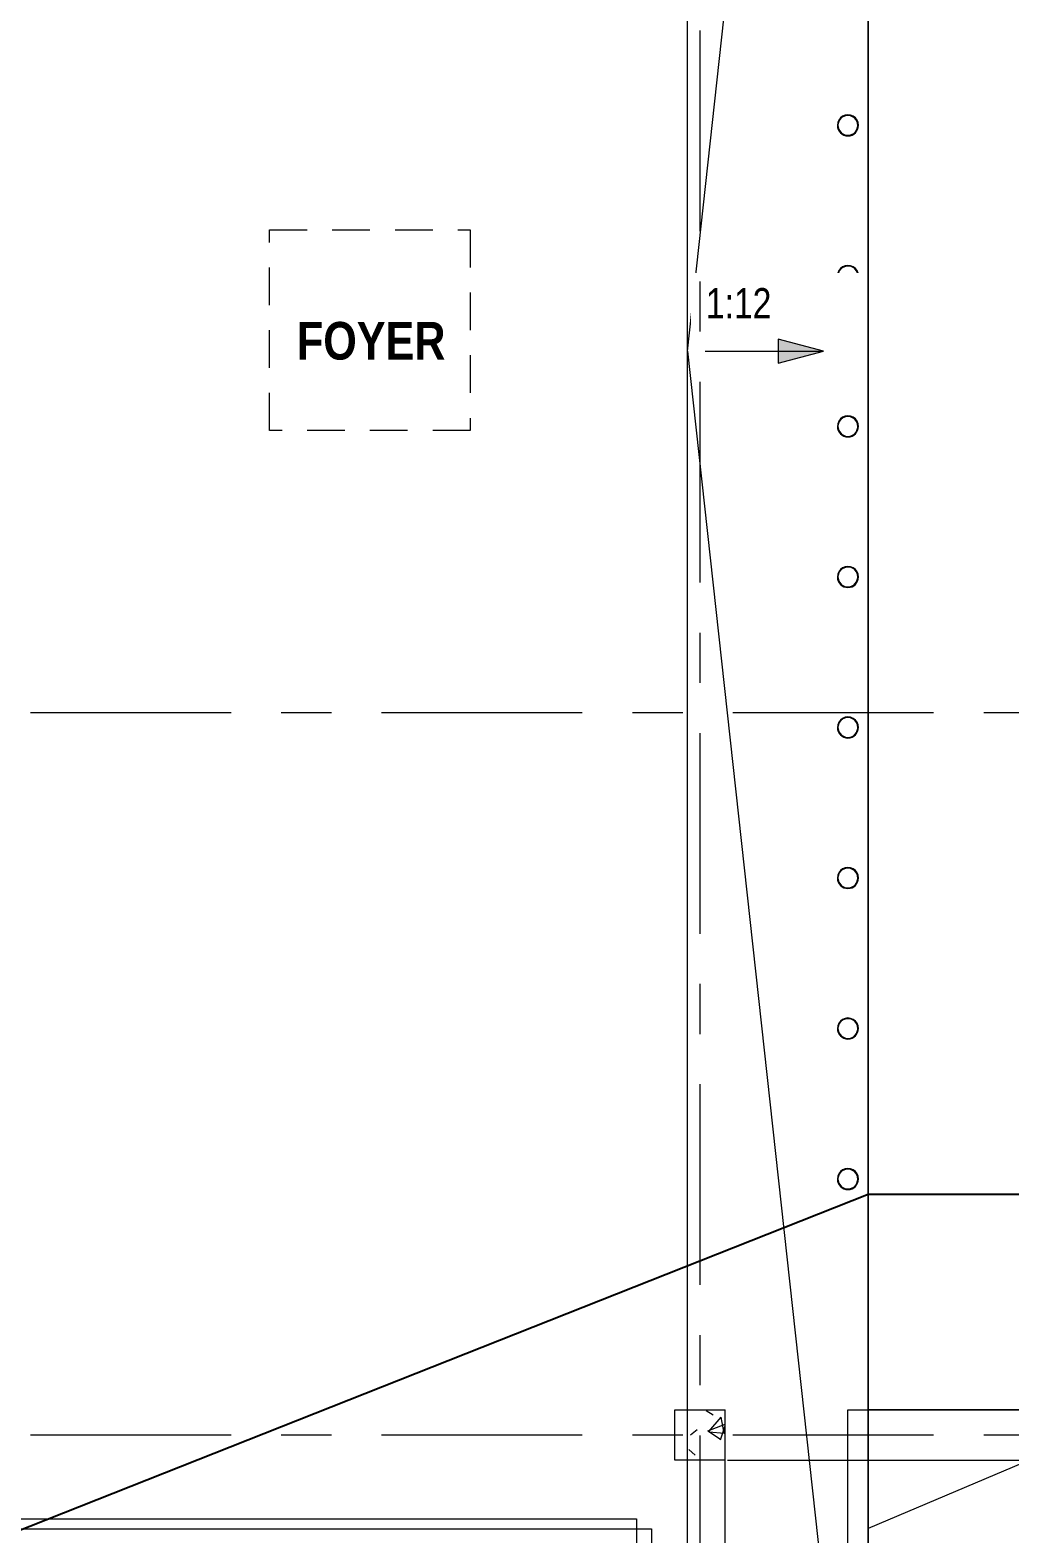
# Model space of a CAD drawing. Header units: millimetres. Extents: x 50620 to 404449, y -131543 to 97.
# Drawn here: x 363912 to 373676, y -79384 to -64398 of the extents above; entities that cross this region are included whole.
import ezdxf

# ---------------------------------------------------------------- set-up
doc = ezdxf.new("R2010")
doc.units = ezdxf.units.MM
for name, pattern in [('DASHED', [0.75, 0.5, -0.25]), ('IDA - Center 1', [1250, 375, -250, 375, -250]), ('IDA - Grid Line', [3500, 2000, -500, 500, -500]), ('IDA - Hidden 065', [537.5, 375, -162.5])]:
    doc.linetypes.add(name, pattern=pattern)
for name, color, linetype, lineweight in [('1599_DB_A_BLK2_HQ_R21-2ND STOREY 20230517--$0$S-_COLN----_E', 8, 'Continuous', 9), ('A-_ANOT----_D', 8, 'Continuous', 9), ('A-_DETA----_E-1', 8, 'Continuous', 9), ('A-_DETA----_E-2', 8, 'IDA - Hidden 065', 9), ('A-_FLOR----_E', 8, 'Continuous', 9), ('A-_ROOMNAME_A', 8, 'Continuous', 9), ('A-_WALL----_E', 8, 'Continuous', 9), ('C-_SITE----_E', 8, 'Continuous', 9), ('M-_ARCHI', 8, 'Continuous', 5), ('M-ACMV_REF-P', 134, '500-1-RP', 9), ('M_ACMV_ANNOTATION', 7, 'Continuous', 20), ('Retaining Walls', 8, 'Continuous', 5), ('S-_COLN----_E-1', 8, 'Continuous', 5), ('S-_COLN----_E-2', 8, 'Continuous', 5)]:
    doc.layers.add(name, color=color, linetype=linetype, lineweight=lineweight)
doc.layers.add('S-_ANOTGRID_E-1', color=9, linetype='IDA - Grid Line', lineweight=5, true_color=0x808080)
doc.styles.add('Arial Narrow_B_2', font='ARIALNB.TTF', dxfattribs={"height": 500})
doc.styles.add('Arial_2', font='arial.ttf', dxfattribs={"width": 0.8, "height": 75})
doc.styles.get("Standard").update_dxf_attribs({"font": 'arial.ttf'})
doc.linetypes.add('500-1-RP', pattern='A,0.75,-0.5,0.75,-0.5,0.75,-0.5,0.75,-1.7,["RP",Standard,S=1,R=0,X=-1,Y=-0.5],-1.7', length=7.9)
doc.dimstyles.get("Standard").update_dxf_attribs({"dimtxt": 200, "dimasz": 150, "dimexe": 0.18, "dimexo": 0.0625, "dimgap": 10, "dimtad": 1, "dimtih": 1, "dimtoh": 1, "dimdec": 0, "dimzin": 0, "dimdsep": 46, "dimtxsty": 'Standard', "dimcen": 0.09, "dimclrd": 256, "dimclre": 256, "dimclrt": 256, "dimadec": 0, "dimazin": 0, "dimtfac": 1, "dimtdec": 0, "dimtofl": 0, "dimtmove": 0, "dimatfit": 3, "dimfxl": 1, "dimtolj": 1, "dimtzin": 0, "dimarcsym": 1})

# ---------------------------------------------------------------- blocks, each defined once
blk = doc.blocks.new('IDA - Bollard - 100R-4040388-BLK2 2ND STOREY')
at = {"layer": 'C-_SITE----_E', "flags": 128}
for points in [[(95, -4), (86, 38), (60, 72), (21, 92), (-22, 94), (-62, 78), (-91, 46), (-104, 4), (-105, -4)], [(-105, -4), (-95, -46), (-69, -81), (-30, -101), (13, -103), (53, -86), (82, -54), (95, -13), (95, -4)]]:
    blk.add_lwpolyline(points, dxfattribs=at)
at = {"layer": 'C-_SITE----_E'}
for radius, start, end in [(105, 360, 180), (105, 360, 180), (105, 360, 180), (105, 360, 180), (105, 360, 180), (105, 360, 180), (100, 0, 180), (100, 360, 180), (100, 360, 180), (100, 360, 180), (100, 360, 180), (100, 360, 180), (100, 360, 180), (105, 180, 360), (105, 180, 360), (105, 180, 360), (105, 180, 360), (105, 180, 360), (105, 180, 360), (100, 180, 0), (100, 180, 360), (100, 180, 360), (100, 180, 360), (100, 180, 360), (100, 180, 360), (100, 180, 360)]:
    blk.add_arc((-5, -4), radius, start, end, dxfattribs=at)
blk = doc.blocks.new('ARCHI 2ND_2024 09 11')
at = {"layer": '1599_DB_A_BLK2_HQ_R21-2ND STOREY 20230517--$0$S-_COLN----_E', "lineweight": 5}
h = blk.add_hatch(dxfattribs=at)
h.set_pattern_fill('FP_1', color=8, style=0, pattern_type=2)
h.set_pattern_definition([(50, (-28420.7, -3975.3), (1821.84, -159.39), [190.5, -2095.5]), (355, (-28420.7, -3975.3), (-352.43, 1910.57), [152.4, -1676.4]), (100.451, (-28268.9, -3988.6), (1469.426, 1751.166), [161.9, -1780.9]), (46.184, (-28420.7, -3467.3), (2710.79, -420.43), [285.75, -3143.25]), (96.636, (-28194.8, -3502.4), (2374.03, 2474.28), [242.85, -2671.35]), (351.184, (-28420.7, -3467.3), (2374.05, 2474.25), [228.6, -2514.6]), (21, (-28166.7, -3594.3), (1516.143, -1022.65), [190.5, -2095.5]), (326, (-28166.7, -3594.3), (618.02, 1841.88), [152.4, -1676.4]), (71.451, (-28040.4, -3679.6), (2134.17, 819.21), [161.9, -1780.9]), (37.5, (-28420.7, -3975.34), (30.886, 845.55), [83.82, -1572.26, 83.82, -1617.98, -1682.75]), (37.5, (-28420.7, -3975.34), (30.886, 845.55), [-3357.88, 83.82, -1598.93]), (7.5, (-28420.7, -3975.3), (668.197, 1001.806), [83.82, -886.46, 83.82, -1534.16, -641.35]), (7.5, (-28420.7, -3975.3), (668.197, 1001.806), [-2588.26, 83.82, -557.53]), (327.5, (-28987.1, -3975.34), (1355.909, -57.29), [83.82, -551.18, 83.82, -1897.38, -2628.9]), (327.5, (-28987.1, -3975.34), (1355.909, -57.29), [-2616.2, 83.82, -2545.08]), (317.5, (-29241.1, -3975.3), (1481.293, 254.266), [83.82, -741.68, 83.82, -1231.9, -1866.9]), (317.5, (-29241.1, -3975.3), (1481.293, 254.266), [-2141.22, 83.82, -1783.08])])
h.paths.add_polyline_path([(-14650, -50650), (-14150, -50650), (-14150, -50150), (-14650, -50150)], flags=0)
at = {"layer": 'S-_COLN----_E-2', "lineweight": 5}
h = blk.add_hatch(dxfattribs=at)
h.set_pattern_fill('FP_40', color=256, style=0, pattern_type=2)
h.set_pattern_definition([(50, (102886.4, 38752.4), (1821.841, -159.39), [190.5, -2095.5]), (355, (102886.4, 38752.4), (-352.428, 1910.567), [152.4, -1676.4]), (100.451, (103038.2, 38739.1), (1469.426, 1751.166), [161.9, -1780.9]), (46.184, (102886.4, 39260.4), (2710.79, -420.428), [285.75, -3143.25]), (96.636, (103112.3, 39225.3), (2374.026, 2474.276), [242.85, -2671.35]), (351.184, (102886.4, 39260.4), (2374.05, 2474.25), [228.6, -2514.6]), (21, (103140.4, 39133.4), (1516.143, -1022.652), [190.5, -2095.5]), (326, (103140.4, 39133.4), (618.02, 1841.88), [152.4, -1676.4]), (71.451, (103266.7, 39048.2), (2134.171, 819.212), [161.9, -1780.9]), (37.5, (102886.4, 38752.4), (30.886, 845.5504), [83.82, -1572.26, 83.82, -1617.98, -1682.75]), (37.5, (102886.4, 38752.4), (30.886, 845.5504), [-3357.88, 83.82, -1598.93]), (7.5, (102886.4, 38752.4), (668.1966, 1001.806), [83.82, -886.46, 83.82, -1534.16, -641.35]), (7.5, (102886.4, 38752.4), (668.1966, 1001.806), [-2588.26, 83.82, -557.53]), (327.5, (102319.95, 38752.4), (1355.9093, -57.2896), [83.82, -551.18, 83.82, -1897.38, -2628.9]), (327.5, (102319.95, 38752.4), (1355.9093, -57.2896), [-2616.2, 83.82, -2545.08]), (317.5, (102066, 38752.4), (1481.293, 254.266), [83.82, -741.68, 83.82, -1231.9, -1866.9]), (317.5, (102066, 38752.4), (1481.293, 254.266), [-2141.22, 83.82, -1783.08])])
h.paths.add_polyline_path([(-14150, -50650), (-14150, -50150), (-14650, -50150), (-14650, -50650), (-14460.2, -50650)])
at = {"color": 8, "linetype": 'IDA - Center 1', "lineweight": 5}
blk.add_lwpolyline([(-18688.5, -38391.1), (-16688.5, -38391.1), (-16688.5, -40391.1), (-18688.5, -40391.1)], close=True, dxfattribs=at)
at = {"layer": '1599_DB_A_BLK2_HQ_R21-2ND STOREY 20230517--$0$S-_COLN----_E', "color": 8, "lineweight": 5}
for p, q in [((-14650, -50150), (-14150, -50150)), ((-14650, -50650), (-14650, -50150)), ((-14150, -50650), (-14150, -50150)), ((-12925, -54190), (-12925, -50150)), ((-12925, -50150), (-12725, -50150)), ((-9937.5, -50150), (-12725, -51333.2)), ((-12725, -50150), (-12725, -81050)), ((-12725, -50150), (-7750, -50150)), ((-14150, -50650), (-14650, -50650)), ((-14150, -53190), (-14150, -50650)), ((-14125, -50650), (-6950, -50650))]:
    blk.add_line(p, q, dxfattribs=at)
at = {"layer": 'A-_ANOT----_D', "lineweight": 5}
for p in [(-14348.6, -39600), (-13619.8, -39720.6)]:
    blk.add_line(p, (-13169.8, -39600), dxfattribs=at)
at = {"layer": 'A-_DETA----_E-1', "lineweight": 5}
for p, q in [((-14525, -39600), (-12925, -25010.5)), ((-14525, -39600), (-12925, -54189.5)), ((-9937.5, -50150), (-12725, -51333.2))]:
    blk.add_line(p, q, dxfattribs=at)
at = {"layer": 'A-_DETA----_E-2', "lineweight": 5}
blk.add_line((-14125, -50650), (-6950, -50650), dxfattribs=at)
at = {"layer": 'A-_FLOR----_E', "lineweight": 5}
for p, q in [((-14525, -53190), (-14525, -29050)), ((-12725, -81050), (-12725, -29050)), ((-12725, -29050), (-12725, -50150)), ((-12925, -54190), (-12925, -50150)), ((-12925, -50150), (-12725, -50150)), ((-12725, -50150), (-7750, -50150)), ((-7750, -50150), (-12725, -50150)), ((-12725, -50150), (-12725, -81050))]:
    blk.add_line(p, q, dxfattribs=at)
at = {"layer": 'A-_WALL----_E', "lineweight": 5}
for p, q in [((-12925, -50150), (-12725, -50150)), ((-12925, -53390), (-12925, -50150)), ((-12725, -50150), (-12725, -53390))]:
    blk.add_line(p, q, dxfattribs=at)
at = {"layer": 'Retaining Walls', "color": 8, "linetype": 'DASHED', "lineweight": 5, "ltscale": 500}
blk.add_lwpolyline([(-6950, -50650), (-7150, -50650), (-7150, -51850), (-12925, -51850), (-12925, -52150), (-12725, -52150), (-12725, -52050), (-11925, -52050), (-11925, -53190), (-12725, -53190), (-12725, -52950), (-12925, -52950), (-12925, -72000), (-12725, -72000), (-12725, -53390), (-11725, -53390), (-11725, -52050), (-7150, -52050), (-7150, -60044.8), (-6725, -60944.8), (-6725, -72000), (-6525, -72000), (-6525, -60900), (-6950, -60000)], close=True, dxfattribs=at)
at = {"layer": 'S-_ANOTGRID_E-1', "color": 8, "lineweight": 5}
for p, q in [((-38572.1, -43200), (17962.1, -43200)), ((-38572.1, -50400), (17962.1, -50400))]:
    blk.add_line(p, q, dxfattribs=at)
at = {"layer": 'S-_COLN----_E-1', "lineweight": 5}
for p, q in [((-14650, -50650), (-14650, -50150)), ((-14650, -50150), (-14150, -50150)), ((-14150, -50650), (-14150, -50150)), ((-14150, -50650), (-14650, -50650))]:
    blk.add_line(p, q, dxfattribs=at)
at = {"layer": 'C-_SITE----_E', "lineweight": 5}
for p in [(-12920.5, -37345.8), (-12920.5, -38845.8), (-12920.5, -40345.8), (-12920.5, -41845.8), (-12920.5, -43345.8), (-12920.5, -44845.8), (-12920.5, -46345.8), (-12920.5, -47845.8)]:
    blk.add_blockref('IDA - Bollard - 100R-4040388-BLK2 2ND STOREY', p, dxfattribs=at)
at = {"layer": 'A-_ROOMNAME_A', "color": 8, "lineweight": 5, "insert": (-18416, -39689.2), "char_height": 375, "width": 1493.579, "attachment_point": 7, "style": 'Arial Narrow_B_2'}
blk.add_mtext('FOYER', dxfattribs=at)
at = {"layer": 'A-_ANOT----_D', "lineweight": 5, "insert": (-14340.7, -38971.4), "char_height": 300, "width": 1395.657, "attachment_point": 1, "line_spacing_factor": 0.941778, "style": 'Arial_2', "bg_fill": 2}
blk.add_mtext('1:12', dxfattribs=at)
at = {"layer": 'A-_ANOT----_D', "lineweight": 5}
blk.add_hatch(color=256, dxfattribs=at).paths.add_polyline_path([(-13169.8, -39600), (-13619.8, -39479.4), (-13619.8, -39720.6)])
for p, q in [((-13169.8, -39600), (-13619.8, -39479.4)), ((-13619.8, -39479.4), (-13619.8, -39720.6))]:
    blk.add_line(p, q, dxfattribs=at)
at = {"layer": 'S-_ANOTGRID_E-1', "color": 8, "lineweight": 5}
blk.add_line((-14400, 26594.8), (-14400, -83806.9), dxfattribs=at)

msp = doc.modelspace()

# ---------------------------------------------------------------- block references
at = {"layer": 'M-_ARCHI', "lineweight": 5, "extrusion": (0.000419962, 1.0854e-05, 1), "rotation": 359.9999887056363}
msp.add_blockref('ARCHI 2ND_2024 09 11', (384987, -27998, 422), dxfattribs=at)

# ---------------------------------------------------------------- next in the draw order: linework, layer by layer
at = {"layer": 'M-ACMV_REF-P', "color": 67, "ltscale": 0.25, "true_color": 0x727430}
for p, q in [((362691, -79234), (369954, -79234)), ((369954, -79234), (369954, -81713))]:
    msp.add_line(p, q, dxfattribs=at)
at = {"layer": 'M-ACMV_REF-P', "color": 116, "ltscale": 0.25, "true_color": 0x136734}
for p, q in [((362591, -79334), (370104, -79334)), ((370104, -79334), (370104, -81708))]:
    msp.add_line(p, q, dxfattribs=at)

# ---------------------------------------------------------------- next in the draw order: leaders
at = {"layer": 'M_ACMV_ANNOTATION'}
msp.add_leader([(359732, -80959, 272), (372262, -75998, 266), (380044, -75998, 263)], dimstyle='Standard', override={"dimasz": 300, "dimtad": 0, "dimldrblk": 'DotBlank', "dimfxl": 100, "dimarcsym": 2}, dxfattribs=at)

doc.saveas('drawing.dxf')
